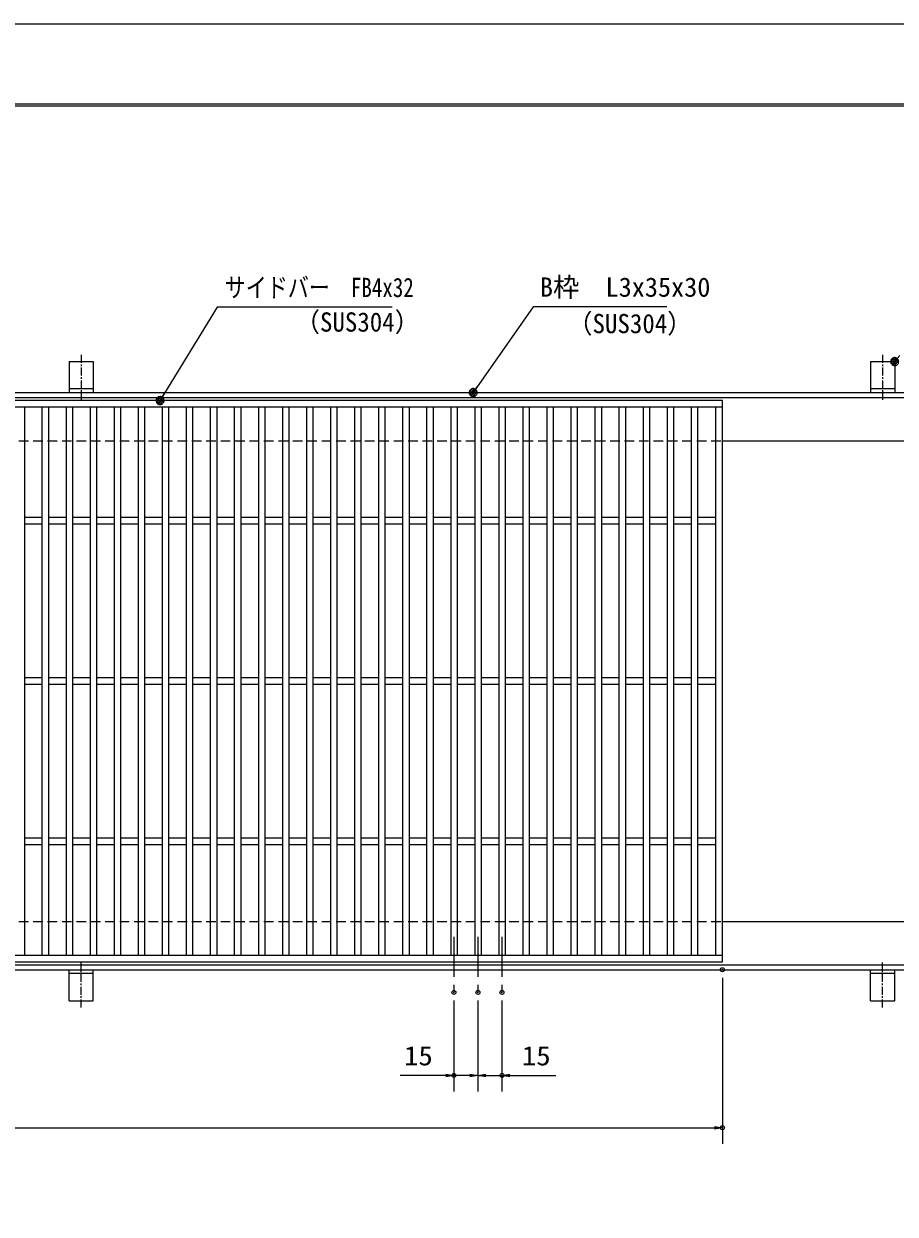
# Model space of a CAD drawing. Units: millimetres, scale not verified. Extents: x -1050 to 1050, y -742 to 742.
# Drawn here: x -231 to 312, y 0 to 742 of the extents above; entities that cross this region are included whole.
import ezdxf
from ezdxf.enums import TextEntityAlignment as Align

# ---------------------------------------------------------------- set-up
doc = ezdxf.new("R2010")
doc.units = ezdxf.units.MM
doc.header["$LTSCALE"] = 5
doc.header["$PDMODE"] = 32
doc.header["$PDSIZE"] = 2.5
doc.linetypes.add('CHAIN1', pattern=[8, 5, -1, 1, -1])
doc.linetypes.add('DASHED1', pattern=[1.8, 1.2, -0.6])
for name, color, linetype, lineweight in [('0-0_7-図\u3000枠', 4, 'Continuous', 9), ('0-1_寸法注釈', 2, 'Continuous', 9), ('0-4_0', 2, 'Continuous', 9), ('0-5_DEFPOINTS', 134, 'Continuous', 9), ('0-6_枠', 7, 'Continuous', 9), ('0-7_蓋', 5, 'Continuous', 9), ('0-8_アンカー', 7, 'Continuous', 9), ('0-9_中心線', 6, 'CHAIN1', 9), ('0-A_溝開口', 4, 'DASHED1', 9)]:
    doc.layers.add(name, color=color, linetype=linetype, lineweight=lineweight)
doc.styles.add('ＭＳ ゴシック', font='')
doc.styles.get('ＭＳ ゴシック').set_extended_font_data('MS Gothic')

# ---------------------------------------------------------------- blocks, each defined once
blk = doc.blocks.new('_OPEN')
at = {"layer": '0-4_0'}
blk.add_line((0, 0), (-5, 0), dxfattribs=at)
blk.add_lwpolyline([(-5, 0.833), (0, 0), (-5, -0.833)], dxfattribs=at)
blk = doc.blocks.new('A$C5D7C781A')
at = {"layer": '0-8_アンカー'}
for p, q in [((0, 118.78), (0, 22.26)), ((0, 118.78), (75, 118.78)), ((75, 118.78), (75, 22.26)), ((75, 33.76), (0, 33.76)), ((0, 22.26), (75, 22.26))]:
    blk.add_line(p, q, dxfattribs=at)
at = {"layer": '0-8_アンカー', "color": 6, "linetype": 'CHAIN1'}
blk.add_line((37.5, 140.11), (37.5, 0), dxfattribs=at)
blk = doc.blocks.new('_Dot')
at = {"layer": '0-4_0'}
for p, q in [((-2.5, 0), (-5, 0)), ((2.445, 0.5), (-2.445, 0.5)), ((1.997, 1.5), (-1.997, 1.5)), ((2.289, -0.995), (-2.289, -0.995)), ((1.499, -1.995), (-1.499, -1.995))]:
    blk.add_line(p, q, dxfattribs=at)
for points in [[(2.5, 0), (2.48, 0.313), (2.421, 0.622), (2.324, 0.92), (2.191, 1.204), (2.023, 1.469), (1.822, 1.711), (1.594, 1.926), (1.34, 2.111), (1.064, 2.262), (0.773, 2.378), (0.468, 2.456), (0.157, 2.495), (-0.157, 2.495), (-0.468, 2.456), (-0.773, 2.378), (-1.064, 2.262), (-1.34, 2.111), (-1.594, 1.926), (-1.822, 1.711), (-2.023, 1.469), (-2.191, 1.204), (-2.324, 0.92), (-2.421, 0.622), (-2.48, 0.313), (-2.5, 0), (0, 0)], [(-2.5, 0), (-2.48, -0.313), (-2.421, -0.622), (-2.324, -0.92), (-2.191, -1.204), (-2.023, -1.469), (-1.822, -1.711), (-1.594, -1.926), (-1.34, -2.111), (-1.064, -2.262), (-0.773, -2.378), (-0.468, -2.456), (-0.157, -2.495), (0.157, -2.495), (0.468, -2.456), (0.773, -2.378), (1.064, -2.262), (1.34, -2.111), (1.594, -1.926), (1.822, -1.711), (2.023, -1.469), (2.191, -1.204), (2.324, -0.92), (2.421, -0.622), (2.48, -0.313), (2.5, 0), (0, 0)]]:
    blk.add_lwpolyline(points, close=True, dxfattribs=at)

msp = doc.modelspace()

# ---------------------------------------------------------------- linework, layer by layer
at = {"layer": '0-0_7-図\u3000枠'}
msp.add_line((-973.75, 691.25), (998.75, 691.25), dxfattribs=at)
msp.add_lwpolyline([(-975, 692.5), (1000, 692.5), (1000, -692.5)], dxfattribs=at)
at = {"layer": '0-1_寸法注釈'}
for p, q in [((204.55, 147.475), (204.55, 43.953)), ((37.05, 133.328), (37.05, 76.522)), ((52.05, 133.328), (52.05, 76.522)), ((52.05, 133.328), (52.05, 76.522)), ((67.05, 133.328), (67.05, 76.522)), ((32.05, 86.522), (3.513, 86.522)), ((52.05, 86.522), (37.05, 86.522)), ((47.05, 86.522), (42.05, 86.522)), ((52.05, 86.522), (67.05, 86.522)), ((57.05, 86.522), (62.05, 86.522)), ((72.05, 86.522), (100.587, 86.522)), ((-785.45, 53.953), (199.55, 53.953))]:
    msp.add_line(p, q, dxfattribs=at)
for points in [[(-1.475, 565.749), (-110.699, 565.749), (-145.749, 508.322)], [(169.797, 565.968), (86.447, 565.968), (49.664, 513.288)]]:
    msp.add_lwpolyline(points, dxfattribs=at)
at = {"layer": '0-5_DEFPOINTS'}
msp.add_lwpolyline([(-1050, -742.5), (-1050, 742.5), (1050, 742.5), (1050, -742.5)], close=True, dxfattribs=at)
for p in [(204.55, 152.475), (37.05, 138.328), (52.05, 138.328), (67.05, 138.328), (37.05, 86.522), (67.05, 86.522), (204.55, 53.953)]:
    msp.add_point(p, dxfattribs=at)
at = {"layer": '0-6_枠'}
for p, q in [((-795.45, 512.475), (409.55, 512.475)), ((-792.45, 509.475), (407.714, 509.475)), ((204.55, 482.475), (409.55, 482.475)), ((204.55, 182.475), (409.55, 182.475)), ((-795.45, 152.475), (409.55, 152.475)), ((-792.45, 155.475), (411.386, 155.475))]:
    msp.add_line(p, q, dxfattribs=at)
at = {"layer": '0-7_蓋'}
for p, q in [((204.55, 507.475), (-790.45, 507.475)), ((204.55, 157.475), (204.55, 507.475)), ((204.55, 503.475), (-790.45, 503.475)), ((-230.95, 503.475), (-230.95, 161.475)), ((-219.95, 503.475), (-219.95, 161.475)), ((-215.95, 503.475), (-215.95, 161.475)), ((-204.95, 503.475), (-204.95, 161.475)), ((-200.95, 503.475), (-200.95, 161.475)), ((-189.95, 503.475), (-189.95, 161.475)), ((-185.95, 503.475), (-185.95, 161.475)), ((-174.95, 503.475), (-174.95, 161.475)), ((-170.95, 503.475), (-170.95, 161.475)), ((-159.95, 503.475), (-159.95, 161.475)), ((-155.95, 503.475), (-155.95, 161.475)), ((-144.95, 503.475), (-144.95, 161.475)), ((-140.95, 503.475), (-140.95, 161.475)), ((-129.95, 503.475), (-129.95, 161.475)), ((-125.95, 503.475), (-125.95, 161.475)), ((-114.95, 503.475), (-114.95, 161.475)), ((-110.95, 503.475), (-110.95, 161.475)), ((-99.95, 503.475), (-99.95, 161.475)), ((-95.95, 503.475), (-95.95, 161.475)), ((-84.95, 503.475), (-84.95, 161.475)), ((-80.95, 503.475), (-80.95, 161.475)), ((-69.95, 503.475), (-69.95, 161.475)), ((-65.95, 503.475), (-65.95, 161.475)), ((-54.95, 503.475), (-54.95, 161.475)), ((-50.95, 503.475), (-50.95, 161.475)), ((-39.95, 503.475), (-39.95, 161.475)), ((-35.95, 503.475), (-35.95, 161.475)), ((-24.95, 503.475), (-24.95, 161.475)), ((-20.95, 503.475), (-20.95, 161.475)), ((-9.95, 503.475), (-9.95, 161.475)), ((-5.95, 503.475), (-5.95, 161.475)), ((5.05, 503.475), (5.05, 161.475)), ((9.05, 503.475), (9.05, 161.475)), ((20.05, 503.475), (20.05, 161.475)), ((24.05, 503.475), (24.05, 161.475)), ((35.05, 503.475), (35.05, 161.475)), ((39.05, 503.475), (39.05, 161.475)), ((50.05, 503.475), (50.05, 161.475)), ((54.05, 503.475), (54.05, 161.475)), ((65.05, 503.475), (65.05, 161.475)), ((69.05, 503.475), (69.05, 161.475)), ((80.05, 503.475), (80.05, 161.475)), ((84.05, 503.475), (84.05, 161.475)), ((95.05, 503.475), (95.05, 161.475)), ((99.05, 503.475), (99.05, 161.475)), ((110.05, 503.475), (110.05, 161.475)), ((114.05, 503.475), (114.05, 161.475)), ((125.05, 503.475), (125.05, 161.475)), ((129.05, 503.475), (129.05, 161.475)), ((140.05, 503.475), (140.05, 161.475)), ((144.05, 503.475), (144.05, 161.475)), ((155.05, 503.475), (155.05, 161.475)), ((159.05, 503.475), (159.05, 161.475)), ((170.05, 503.475), (170.05, 161.475)), ((174.05, 503.475), (174.05, 161.475)), ((185.05, 503.475), (185.05, 161.475)), ((189.05, 503.475), (189.05, 161.475)), ((200.55, 161.475), (200.55, 503.475)), ((-219.95, 434.475), (-230.95, 434.475)), ((-204.95, 434.475), (-215.95, 434.475)), ((-189.95, 434.475), (-200.95, 434.475)), ((-174.95, 434.475), (-185.95, 434.475)), ((-159.95, 434.475), (-170.95, 434.475)), ((-144.95, 434.475), (-155.95, 434.475)), ((-129.95, 434.475), (-140.95, 434.475)), ((-114.95, 434.475), (-125.95, 434.475)), ((-99.95, 434.475), (-110.95, 434.475)), ((-84.95, 434.475), (-95.95, 434.475)), ((-69.95, 434.475), (-80.95, 434.475)), ((-54.95, 434.475), (-65.95, 434.475)), ((-39.95, 434.475), (-50.95, 434.475)), ((-24.95, 434.475), (-35.95, 434.475)), ((-9.95, 434.475), (-20.95, 434.475)), ((5.05, 434.475), (-5.95, 434.475)), ((20.05, 434.475), (9.05, 434.475)), ((35.05, 434.475), (24.05, 434.475)), ((50.05, 434.475), (39.05, 434.475)), ((65.05, 434.475), (54.05, 434.475)), ((80.05, 434.475), (69.05, 434.475)), ((95.05, 434.475), (84.05, 434.475)), ((110.05, 434.475), (99.05, 434.475)), ((125.05, 434.475), (114.05, 434.475)), ((140.05, 434.475), (129.05, 434.475)), ((155.05, 434.475), (144.05, 434.475)), ((170.05, 434.475), (159.05, 434.475)), ((185.05, 434.475), (174.05, 434.475)), ((200.55, 434.475), (189.05, 434.475)), ((-219.95, 430.475), (-230.95, 430.475)), ((-204.95, 430.475), (-215.95, 430.475)), ((-189.95, 430.475), (-200.95, 430.475)), ((-174.95, 430.475), (-185.95, 430.475)), ((-159.95, 430.475), (-170.95, 430.475)), ((-144.95, 430.475), (-155.95, 430.475)), ((-129.95, 430.475), (-140.95, 430.475)), ((-114.95, 430.475), (-125.95, 430.475)), ((-99.95, 430.475), (-110.95, 430.475)), ((-84.95, 430.475), (-95.95, 430.475)), ((-69.95, 430.475), (-80.95, 430.475)), ((-54.95, 430.475), (-65.95, 430.475)), ((-39.95, 430.475), (-50.95, 430.475)), ((-24.95, 430.475), (-35.95, 430.475)), ((-9.95, 430.475), (-20.95, 430.475)), ((5.05, 430.475), (-5.95, 430.475)), ((20.05, 430.475), (9.05, 430.475)), ((35.05, 430.475), (24.05, 430.475)), ((50.05, 430.475), (39.05, 430.475)), ((65.05, 430.475), (54.05, 430.475)), ((80.05, 430.475), (69.05, 430.475)), ((95.05, 430.475), (84.05, 430.475)), ((110.05, 430.475), (99.05, 430.475)), ((125.05, 430.475), (114.05, 430.475)), ((140.05, 430.475), (129.05, 430.475)), ((155.05, 430.475), (144.05, 430.475)), ((170.05, 430.475), (159.05, 430.475)), ((185.05, 430.475), (174.05, 430.475)), ((200.55, 430.475), (189.05, 430.475)), ((-219.95, 334.475), (-230.95, 334.475)), ((-219.95, 334.475), (-230.95, 334.475)), ((-204.95, 334.475), (-215.95, 334.475)), ((-204.95, 334.475), (-215.95, 334.475)), ((-189.95, 334.475), (-200.95, 334.475)), ((-189.95, 334.475), (-200.95, 334.475)), ((-174.95, 334.475), (-185.95, 334.475)), ((-174.95, 334.475), (-185.95, 334.475)), ((-159.95, 334.475), (-170.95, 334.475)), ((-159.95, 334.475), (-170.95, 334.475)), ((-144.95, 334.475), (-155.95, 334.475)), ((-144.95, 334.475), (-155.95, 334.475)), ((-129.95, 334.475), (-140.95, 334.475)), ((-129.95, 334.475), (-140.95, 334.475)), ((-114.95, 334.475), (-125.95, 334.475)), ((-114.95, 334.475), (-125.95, 334.475)), ((-99.95, 334.475), (-110.95, 334.475)), ((-99.95, 334.475), (-110.95, 334.475)), ((-84.95, 334.475), (-95.95, 334.475)), ((-84.95, 334.475), (-95.95, 334.475)), ((-69.95, 334.475), (-80.95, 334.475)), ((-69.95, 334.475), (-80.95, 334.475)), ((-54.95, 334.475), (-65.95, 334.475)), ((-54.95, 334.475), (-65.95, 334.475)), ((-39.95, 334.475), (-50.95, 334.475)), ((-39.95, 334.475), (-50.95, 334.475)), ((-24.95, 334.475), (-35.95, 334.475)), ((-24.95, 334.475), (-35.95, 334.475)), ((-9.95, 334.475), (-20.95, 334.475)), ((-9.95, 334.475), (-20.95, 334.475)), ((5.05, 334.475), (-5.95, 334.475)), ((5.05, 334.475), (-5.95, 334.475)), ((20.05, 334.475), (9.05, 334.475)), ((20.05, 334.475), (9.05, 334.475)), ((35.05, 334.475), (24.05, 334.475)), ((35.05, 334.475), (24.05, 334.475)), ((50.05, 334.475), (39.05, 334.475)), ((50.05, 334.475), (39.05, 334.475)), ((65.05, 334.475), (54.05, 334.475)), ((65.05, 334.475), (54.05, 334.475)), ((80.05, 334.475), (69.05, 334.475)), ((80.05, 334.475), (69.05, 334.475)), ((95.05, 334.475), (84.05, 334.475)), ((95.05, 334.475), (84.05, 334.475)), ((110.05, 334.475), (99.05, 334.475)), ((110.05, 334.475), (99.05, 334.475)), ((125.05, 334.475), (114.05, 334.475)), ((125.05, 334.475), (114.05, 334.475)), ((140.05, 334.475), (129.05, 334.475)), ((140.05, 334.475), (129.05, 334.475)), ((155.05, 334.475), (144.05, 334.475)), ((155.05, 334.475), (144.05, 334.475)), ((170.05, 334.475), (159.05, 334.475)), ((170.05, 334.475), (159.05, 334.475)), ((185.05, 334.475), (174.05, 334.475)), ((185.05, 334.475), (174.05, 334.475)), ((200.55, 334.475), (189.05, 334.475)), ((200.55, 334.475), (189.05, 334.475)), ((-219.95, 330.475), (-230.95, 330.475)), ((-219.95, 330.475), (-230.95, 330.475)), ((-204.95, 330.475), (-215.95, 330.475)), ((-204.95, 330.475), (-215.95, 330.475)), ((-189.95, 330.475), (-200.95, 330.475)), ((-189.95, 330.475), (-200.95, 330.475)), ((-174.95, 330.475), (-185.95, 330.475)), ((-174.95, 330.475), (-185.95, 330.475)), ((-159.95, 330.475), (-170.95, 330.475)), ((-159.95, 330.475), (-170.95, 330.475)), ((-144.95, 330.475), (-155.95, 330.475)), ((-144.95, 330.475), (-155.95, 330.475)), ((-129.95, 330.475), (-140.95, 330.475)), ((-129.95, 330.475), (-140.95, 330.475)), ((-114.95, 330.475), (-125.95, 330.475)), ((-114.95, 330.475), (-125.95, 330.475)), ((-99.95, 330.475), (-110.95, 330.475)), ((-99.95, 330.475), (-110.95, 330.475)), ((-84.95, 330.475), (-95.95, 330.475)), ((-84.95, 330.475), (-95.95, 330.475)), ((-69.95, 330.475), (-80.95, 330.475)), ((-69.95, 330.475), (-80.95, 330.475)), ((-54.95, 330.475), (-65.95, 330.475)), ((-54.95, 330.475), (-65.95, 330.475)), ((-39.95, 330.475), (-50.95, 330.475)), ((-39.95, 330.475), (-50.95, 330.475)), ((-24.95, 330.475), (-35.95, 330.475)), ((-24.95, 330.475), (-35.95, 330.475)), ((-9.95, 330.475), (-20.95, 330.475)), ((-9.95, 330.475), (-20.95, 330.475)), ((5.05, 330.475), (-5.95, 330.475)), ((5.05, 330.475), (-5.95, 330.475)), ((20.05, 330.475), (9.05, 330.475)), ((20.05, 330.475), (9.05, 330.475)), ((35.05, 330.475), (24.05, 330.475)), ((35.05, 330.475), (24.05, 330.475)), ((50.05, 330.475), (39.05, 330.475)), ((50.05, 330.475), (39.05, 330.475)), ((65.05, 330.475), (54.05, 330.475)), ((65.05, 330.475), (54.05, 330.475)), ((80.05, 330.475), (69.05, 330.475)), ((80.05, 330.475), (69.05, 330.475)), ((95.05, 330.475), (84.05, 330.475)), ((95.05, 330.475), (84.05, 330.475)), ((110.05, 330.475), (99.05, 330.475)), ((110.05, 330.475), (99.05, 330.475)), ((125.05, 330.475), (114.05, 330.475)), ((125.05, 330.475), (114.05, 330.475)), ((140.05, 330.475), (129.05, 330.475)), ((140.05, 330.475), (129.05, 330.475)), ((155.05, 330.475), (144.05, 330.475)), ((155.05, 330.475), (144.05, 330.475)), ((170.05, 330.475), (159.05, 330.475)), ((170.05, 330.475), (159.05, 330.475)), ((185.05, 330.475), (174.05, 330.475)), ((185.05, 330.475), (174.05, 330.475)), ((200.55, 330.475), (189.05, 330.475)), ((200.55, 330.475), (189.05, 330.475)), ((-219.95, 234.475), (-230.95, 234.475)), ((-219.95, 230.475), (-230.95, 230.475)), ((-204.95, 234.475), (-215.95, 234.475)), ((-204.95, 230.475), (-215.95, 230.475)), ((-189.95, 234.475), (-200.95, 234.475)), ((-189.95, 230.475), (-200.95, 230.475)), ((-174.95, 234.475), (-185.95, 234.475)), ((-174.95, 230.475), (-185.95, 230.475)), ((-159.95, 234.475), (-170.95, 234.475)), ((-159.95, 230.475), (-170.95, 230.475)), ((-144.95, 234.475), (-155.95, 234.475)), ((-144.95, 230.475), (-155.95, 230.475)), ((-129.95, 234.475), (-140.95, 234.475)), ((-129.95, 230.475), (-140.95, 230.475)), ((-114.95, 234.475), (-125.95, 234.475)), ((-114.95, 230.475), (-125.95, 230.475)), ((-99.95, 234.475), (-110.95, 234.475)), ((-99.95, 230.475), (-110.95, 230.475)), ((-84.95, 234.475), (-95.95, 234.475)), ((-84.95, 230.475), (-95.95, 230.475)), ((-69.95, 234.475), (-80.95, 234.475)), ((-69.95, 230.475), (-80.95, 230.475)), ((-54.95, 234.475), (-65.95, 234.475)), ((-54.95, 230.475), (-65.95, 230.475)), ((-39.95, 234.475), (-50.95, 234.475)), ((-39.95, 230.475), (-50.95, 230.475)), ((-24.95, 234.475), (-35.95, 234.475)), ((-24.95, 230.475), (-35.95, 230.475)), ((-9.95, 234.475), (-20.95, 234.475)), ((-9.95, 230.475), (-20.95, 230.475)), ((5.05, 234.475), (-5.95, 234.475)), ((5.05, 230.475), (-5.95, 230.475)), ((20.05, 234.475), (9.05, 234.475)), ((20.05, 230.475), (9.05, 230.475)), ((35.05, 234.475), (24.05, 234.475)), ((35.05, 230.475), (24.05, 230.475)), ((50.05, 234.475), (39.05, 234.475)), ((50.05, 230.475), (39.05, 230.475)), ((65.05, 234.475), (54.05, 234.475)), ((65.05, 230.475), (54.05, 230.475)), ((80.05, 234.475), (69.05, 234.475)), ((80.05, 230.475), (69.05, 230.475)), ((95.05, 234.475), (84.05, 234.475)), ((95.05, 230.475), (84.05, 230.475)), ((110.05, 234.475), (99.05, 234.475)), ((110.05, 230.475), (99.05, 230.475)), ((125.05, 234.475), (114.05, 234.475)), ((125.05, 230.475), (114.05, 230.475)), ((140.05, 234.475), (129.05, 234.475)), ((140.05, 230.475), (129.05, 230.475)), ((155.05, 234.475), (144.05, 234.475)), ((155.05, 230.475), (144.05, 230.475)), ((170.05, 234.475), (159.05, 234.475)), ((170.05, 230.475), (159.05, 230.475)), ((185.05, 234.475), (174.05, 234.475)), ((185.05, 230.475), (174.05, 230.475)), ((200.55, 234.475), (189.05, 234.475)), ((200.55, 230.475), (189.05, 230.475)), ((-790.45, 161.475), (204.55, 161.475)), ((-790.45, 157.475), (204.55, 157.475))]:
    msp.add_line(p, q, dxfattribs=at)
at = {"layer": '0-9_中心線'}
for p, q in [((37.05, 172.969), (37.05, 138.328)), ((52.05, 172.969), (52.05, 138.328)), ((67.05, 172.969), (67.05, 138.328))]:
    msp.add_line(p, q, dxfattribs=at)
at = {"layer": '0-A_溝開口'}
for p, q in [((-765.45, 482.475), (204.55, 482.475)), ((-765.45, 182.475), (204.55, 182.475))]:
    msp.add_line(p, q, dxfattribs=at)

# ---------------------------------------------------------------- block references
at = {"layer": '0-1_寸法注釈'}
for name, p, rotation in [('_Dot', (312.05, 531.779), 229.33113), ('_Dot', (-146.281, 507.475), 237.88131), ('_Dot', (49.081, 512.475), 234.35189), ('_OPEN', (52.05, 86.522), 180), ('_OPEN', (67.05, 86.522), 180)]:
    msp.add_blockref(name, p, dxfattribs=dict(at, rotation=rotation))
for p in [(37.05, 86.522), (52.05, 86.522), (204.55, 53.953)]:
    msp.add_blockref('_OPEN', p, dxfattribs=at)
at = {"layer": '0-8_アンカー', "xscale": 0.2, "yscale": 0.2}
for p in [(-202.95, 508.023), (297.05, 508.023)]:
    msp.add_blockref('A$C5D7C781A', p, dxfattribs=at)
at = {"layer": '0-8_アンカー', "xscale": -0.2, "yscale": 0.2, "rotation": 180}
for p in [(-202.95, 156.927), (297.05, 156.927)]:
    msp.add_blockref('A$C5D7C781A', p, dxfattribs=at)

# ---------------------------------------------------------------- texts
at = {"layer": '0-1_寸法注釈', "color": 7, "style": 'ＭＳ ゴシック'}
for s, width, p in [('サイドバー\u3000FB4x32', 0.8, (-105.921, 568.436)), ('（SUS304）', 0.95, (-62.079, 546.881)), ('（SUS304）', 0.95, (107.958, 545.919)), ('15', 1.1, (5.893, 89.209)), ('15', 1.1, (79.43, 89.209))]:
    msp.add_text(s, height=12.02, dxfattribs=dict(at, width=width)).set_placement(p, align=Align.BOTTOM_LEFT)
msp.add_text('B枠\u3000L3x35x30', height=12.02, dxfattribs=at).set_placement((90.7, 568.655), align=Align.BOTTOM_LEFT)

doc.saveas('drawing.dxf')
